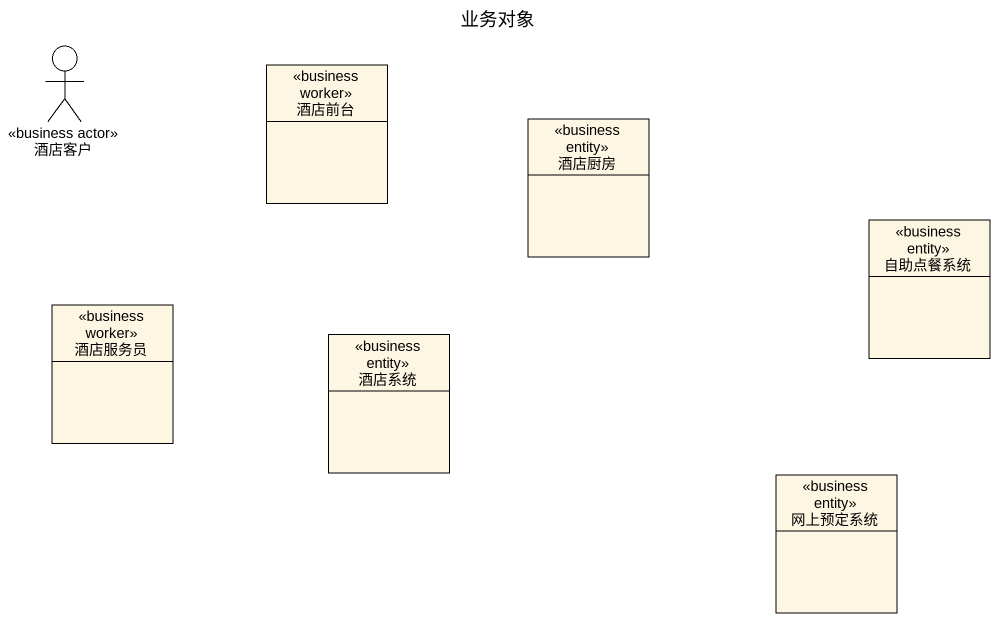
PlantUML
@startuml
title 业务对象
allowmixing
hide circle
hide empty members
actor 酒店客户 <<business actor>>
class 酒店前台 <<business worker>>
class 酒店厨房 <<business entity>>
class 自助点餐系统 <<business entity>>
class 酒店服务员 <<business worker>>
class 酒店系统 <<business entity>>
class 网上预定系统 <<business entity>>
@enduml
